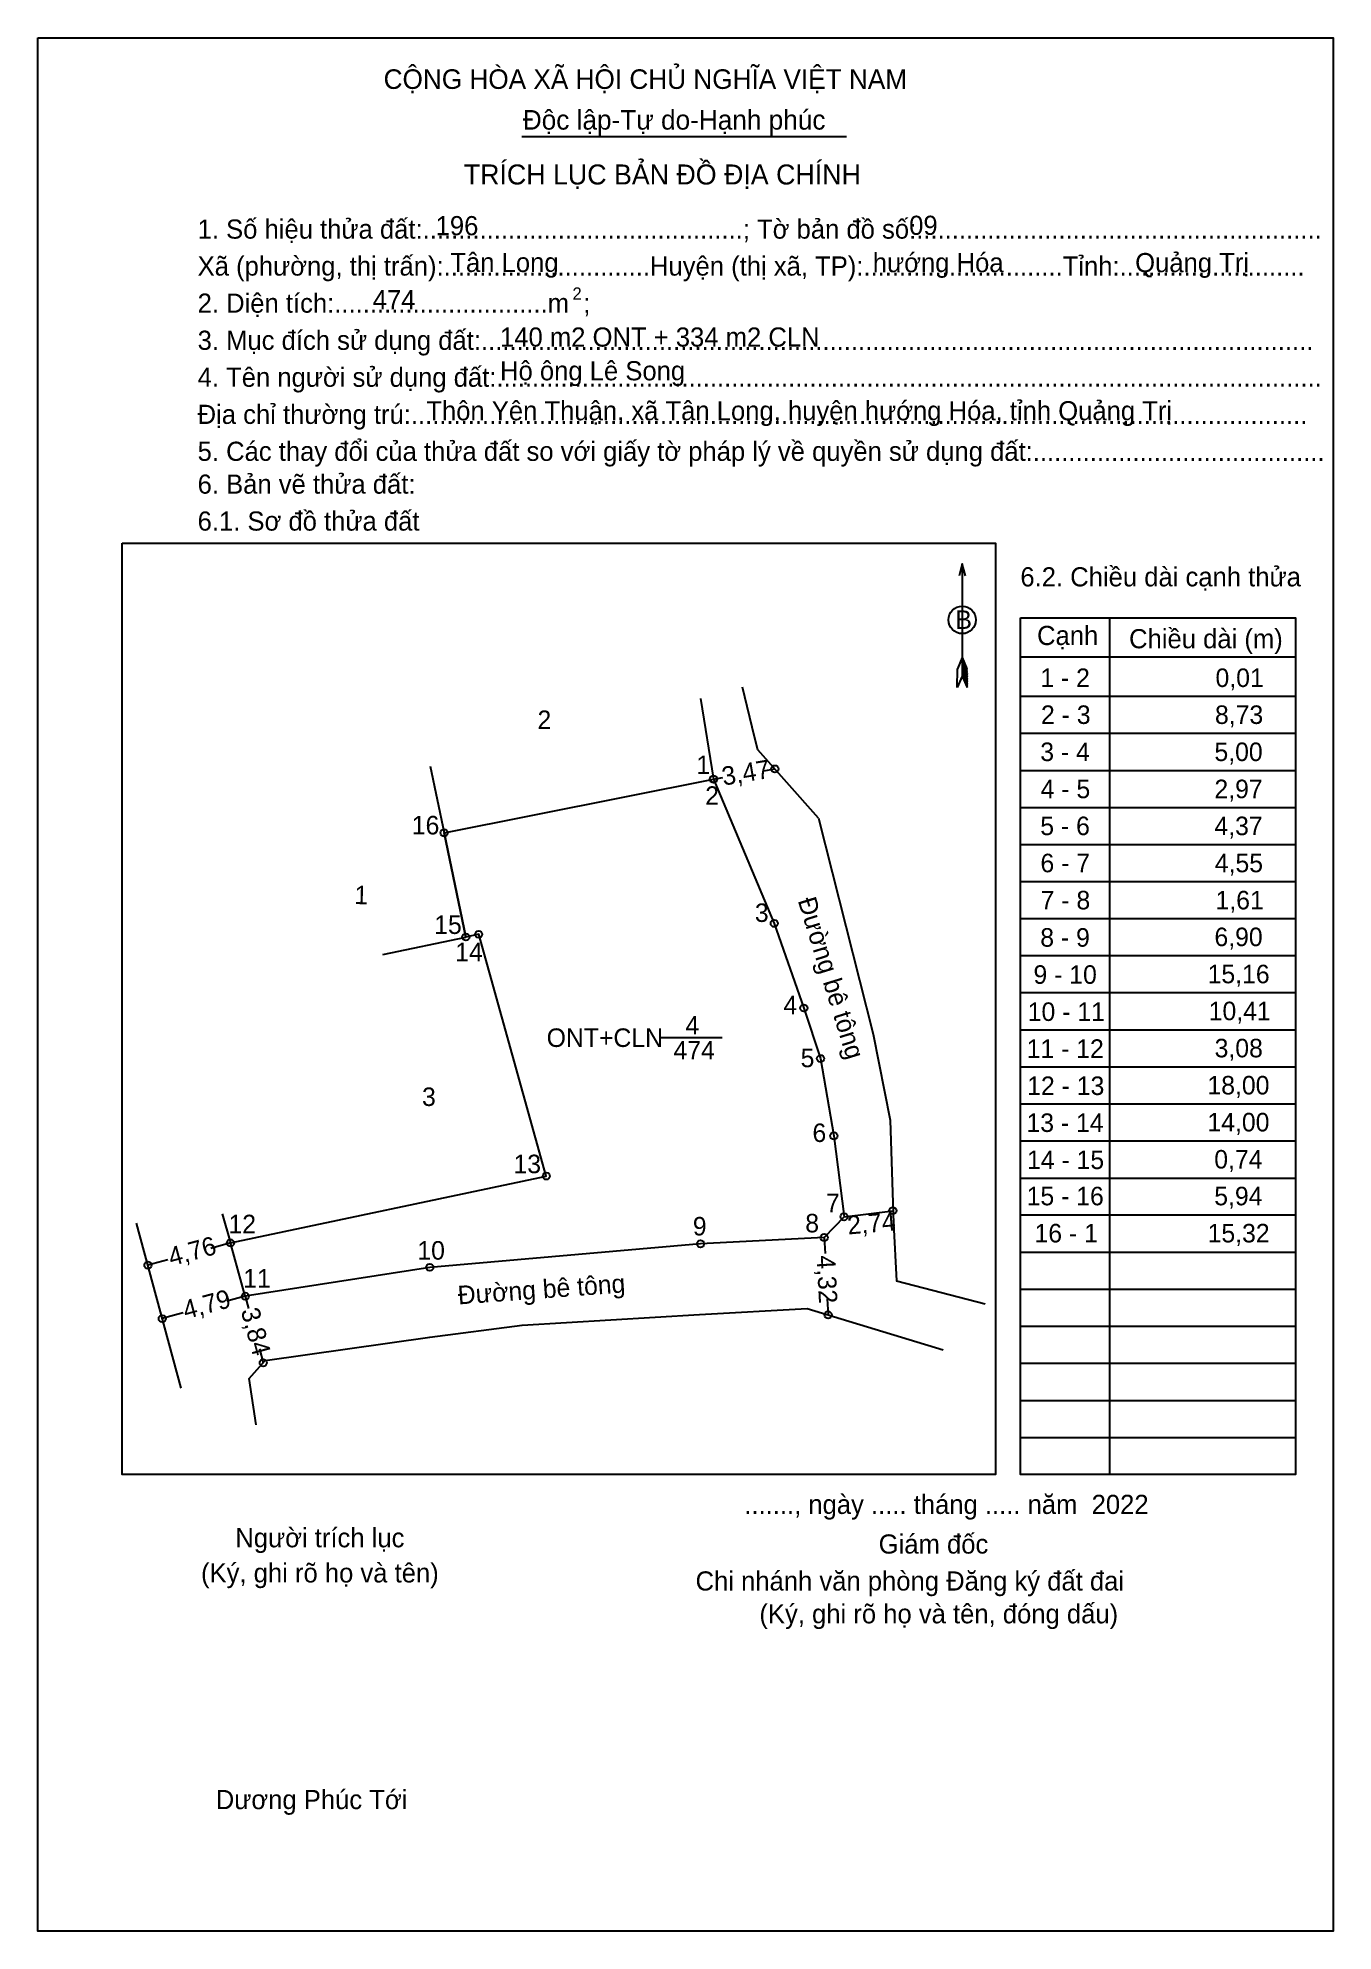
# Model space of a CAD drawing. Extents: x 541818 to 541890, y 1835677 to 1835783.
import ezdxf

# ---------------------------------------------------------------- set-up
doc = ezdxf.new("R2010")
doc.units = 0
for name, color, linetype in [('Level 1', 7, 'Continuous'), ('Level 10', 7, 'Continuous'), ('Level 13', 7, 'Continuous'), ('Level 2', 7, 'Continuous'), ('Level 20', 7, 'Continuous'), ('Level 22', 7, 'Continuous'), ('Level 4', 7, 'Continuous'), ('Level 52', 7, 'Continuous'), ('Level 6', 7, 'Continuous'), ('Level 7', 7, 'Continuous'), ('Level 9', 7, 'Continuous')]:
    doc.layers.add(name, color=color, linetype=linetype)

msp = doc.modelspace()

# ---------------------------------------------------------------- linework, layer by layer
at = {"layer": 'Level 1'}
for p, q in [((541818.07, 1835777.11), (541818.07, 1835777.11)), ((541822.77, 1835754.62), (541822.77, 1835754.62)), ((541869.61, 1835753.47), (541869.61, 1835747.21)), ((541872.85, 1835707.69), (541872.85, 1835750.46)), ((541877.81, 1835750.46), (541877.81, 1835702.69)), ((541888.18, 1835750.46), (541888.18, 1835707.69)), ((541869.61, 1835748.25), (541869.35, 1835747.61)), ((541869.61, 1835748.25), (541869.87, 1835747.61)), ((541872.85, 1835748.29), (541888.18, 1835748.29)), ((541869.33, 1835746.58), (541869.35, 1835747.61)), ((541869.61, 1835747.21), (541869.33, 1835746.58)), ((541869.61, 1835748.16), (541869.87, 1835747.52)), ((541869.61, 1835748.07), (541869.87, 1835747.43)), ((541869.61, 1835747.98), (541869.88, 1835747.33)), ((541869.61, 1835747.89), (541869.88, 1835747.24)), ((541869.61, 1835747.8), (541869.88, 1835747.15)), ((541869.61, 1835747.71), (541869.88, 1835747.06)), ((541869.61, 1835747.62), (541869.88, 1835746.96)), ((541869.61, 1835747.53), (541869.88, 1835746.87)), ((541869.61, 1835747.44), (541869.88, 1835746.78)), ((541869.61, 1835747.35), (541869.88, 1835746.69)), ((541869.61, 1835747.21), (541869.88, 1835746.58)), ((541869.88, 1835746.58), (541869.87, 1835747.61)), ((541872.85, 1835746.09), (541888.18, 1835746.09)), ((541872.85, 1835744.02), (541888.18, 1835744.02)), ((541858.55, 1835741.93), (541859.16, 1835742.03)), ((541872.85, 1835741.95), (541888.18, 1835741.95)), ((541855.74, 1835741.47), (541856.27, 1835741.56)), ((541872.85, 1835739.89), (541888.18, 1835739.89)), ((541872.85, 1835737.82), (541888.18, 1835737.82)), ((541872.85, 1835735.75), (541888.18, 1835735.75)), ((541872.85, 1835733.69), (541888.18, 1835733.69)), ((541872.85, 1835731.62), (541888.18, 1835731.62)), ((541872.85, 1835729.56), (541888.18, 1835729.56)), ((541872.85, 1835727.49), (541888.18, 1835727.49)), ((541872.85, 1835725.42), (541888.18, 1835725.42)), ((541872.85, 1835723.36), (541888.18, 1835723.36)), ((541872.85, 1835721.29), (541888.18, 1835721.29)), ((541872.85, 1835719.22), (541888.18, 1835719.22)), ((541863.02, 1835717.06), (541865.74, 1835717.4)), ((541872.85, 1835717.16), (541888.18, 1835717.16)), ((541861.91, 1835715.9), (541861.96, 1835715.01)), ((541872.85, 1835715.09), (541888.18, 1835715.09)), ((541829.64, 1835712.63), (541828.61, 1835712.35)), ((541829.64, 1835712.63), (541829.82, 1835711.95)), ((541862.08, 1835712.48), (541862.13, 1835711.59)), ((541872.85, 1835713.02), (541888.18, 1835713.02)), ((541826.18, 1835711.7), (541825.01, 1835711.38)), ((541872.85, 1835710.96), (541888.18, 1835710.96)), ((541830.43, 1835709.7), (541830.64, 1835708.92)), ((541872.85, 1835708.89), (541888.18, 1835708.89)), ((541872.85, 1835706.82), (541888.18, 1835706.82)), ((541872.85, 1835704.76), (541888.18, 1835704.76)), ((541871.47, 1835702.69), (541871.47, 1835702.69)), ((541890.29, 1835677.23), (541890.29, 1835677.23))]:
    msp.add_line(p, q, dxfattribs=at)
for points in [[(541822.77, 1835754.62), (541871.47, 1835754.62), (541871.47, 1835702.69), (541822.77, 1835702.69)], [(541872.85, 1835750.46), (541888.18, 1835750.46), (541888.18, 1835702.69), (541872.85, 1835702.69)]]:
    msp.add_lwpolyline(points, close=True, dxfattribs=at)
msp.add_lwpolyline([(541869.79, 1835752.8), (541869.61, 1835753.47), (541869.43, 1835752.8)], dxfattribs=at)
msp.add_circle((541869.61, 1835750.34), 0.763, dxfattribs=at)
at = {"layer": 'Level 10'}
for p, q in [((541855.02, 1835745.96), (541855.74, 1835741.47)), ((541839.94, 1835742.19), (541840.72, 1835738.47)), ((541840.72, 1835738.47), (541855.74, 1835741.47)), ((541840.72, 1835738.47), (541855.74, 1835741.47)), ((541855.74, 1835741.47), (541855.74, 1835741.46)), ((541855.74, 1835741.46), (541859.13, 1835733.42)), ((541841.93, 1835732.66), (541840.72, 1835738.47)), ((541840.72, 1835738.47), (541841.93, 1835732.66)), ((541859.13, 1835733.42), (541860.78, 1835728.7)), ((541837.3, 1835731.69), (541841.93, 1835732.66)), ((541842.65, 1835732.81), (541841.93, 1835732.66)), ((541846.42, 1835719.33), (541842.65, 1835732.81)), ((541860.78, 1835728.7), (541861.71, 1835725.88)), ((541861.71, 1835725.88), (541862.45, 1835721.57)), ((541862.45, 1835721.57), (541863.02, 1835717.06)), ((541828.81, 1835715.6), (541846.42, 1835719.33)), ((541828.35, 1835717.23), (541828.81, 1835715.6)), ((541863.02, 1835717.06), (541861.91, 1835715.9)), ((541829.64, 1835712.63), (541828.81, 1835715.6)), ((541855.02, 1835715.55), (541839.92, 1835714.24)), ((541861.91, 1835715.9), (541855.02, 1835715.55)), ((541839.92, 1835714.24), (541829.64, 1835712.63))]:
    msp.add_line(p, q, dxfattribs=at)
for points in [[(541855.74, 1835741.47), (541855.74, 1835741.46), (541859.13, 1835733.42), (541860.78, 1835728.7), (541861.71, 1835725.88), (541862.45, 1835721.57), (541863.02, 1835717.06), (541861.91, 1835715.9), (541855.02, 1835715.55), (541839.92, 1835714.24), (541829.64, 1835712.63), (541828.81, 1835715.6)], [(541828.81, 1835715.6), (541846.42, 1835719.33), (541842.65, 1835732.81), (541841.93, 1835732.66)]]:
    msp.add_lwpolyline(points, dxfattribs=at)
at = {"layer": 'Level 13'}
for p, q in [((541845.06, 1835777.3), (541863.16, 1835777.3)), ((541852.79, 1835727.05), (541856.23, 1835727.05))]:
    msp.add_line(p, q, dxfattribs=at)
at = {"layer": 'Level 2'}
msp.add_lwpolyline([(541818.07, 1835782.8), (541890.29, 1835782.8), (541890.29, 1835677.23), (541818.07, 1835677.23)], close=True, dxfattribs=at)
at = {"layer": 'Level 20'}
for centre in [(541859.16, 1835742.03), (541855.74, 1835741.47), (541855.74, 1835741.46), (541840.72, 1835738.47), (541840.72, 1835738.47), (541840.72, 1835738.47), (541859.13, 1835733.42), (541841.93, 1835732.66), (541841.93, 1835732.66), (541841.93, 1835732.66), (541842.65, 1835732.81), (541860.78, 1835728.7), (541861.71, 1835725.88), (541862.45, 1835721.57), (541846.42, 1835719.33), (541865.74, 1835717.4), (541863.02, 1835717.06), (541863.02, 1835717.06), (541828.81, 1835715.6), (541828.81, 1835715.6), (541828.81, 1835715.6), (541855.02, 1835715.55), (541861.91, 1835715.9), (541861.91, 1835715.9), (541824.21, 1835714.36), (541839.92, 1835714.24), (541829.64, 1835712.63), (541829.64, 1835712.63), (541829.64, 1835712.63), (541825.01, 1835711.38), (541862.13, 1835711.59), (541830.64, 1835708.92)]:
    msp.add_circle(centre, 0.2, dxfattribs=at)
at = {"layer": 'Level 22'}
for points in [[(541861.6, 1835739.28), (541858.22, 1835743.1), (541858.02, 1835743.82), (541857.35, 1835746.6)], [(541861.6, 1835739.28), (541864.64, 1835727.24), (541865.6, 1835722.44), (541865.78, 1835716.68), (541865.95, 1835713.49), (541870.89, 1835712.21)], [(541826.06, 1835707.5), (541823.58, 1835716.71)], [(541830.24, 1835705.46), (541829.86, 1835708.04), (541830.75, 1835709.05), (541839.92, 1835710.35), (541845.07, 1835711.02), (541854.97, 1835711.61), (541860.96, 1835711.94), (541868.55, 1835709.64)]]:
    msp.add_lwpolyline(points, dxfattribs=at)
at = {"layer": 'Level 7'}
for p, q in [((541828.81, 1835715.6), (541827.71, 1835715.3)), ((541825.32, 1835714.66), (541824.21, 1835714.36))]:
    msp.add_line(p, q, dxfattribs=at)

# ---------------------------------------------------------------- texts
at = {"layer": 'Level 1'}
for s, height, p in [('TRÍCH LỤC BẢN ĐỒ ĐỊA CHÍNH', 1.1159, (541841.82, 1835774.62)), ('1. Số hiệu thửa đất:.............................................; Tờ bản đồ số:.........................................................', 1.06767, (541826.98, 1835771.6)), ('Xã (phường, thị trấn):.............................Huyện (thị xã, TP):............................Tỉnh:..........................', 1.06767, (541826.98, 1835769.54)), ('2. Diện tích:..............................m  ;', 1.0677, (541826.98, 1835767.47)), ('2', 0.689, (541847.88, 1835768.19)), ('3. Mục đích sử dụng đất:.....................................................................................................................', 1.06767, (541826.98, 1835765.4)), ('4. Tên người sử dụng đất:....................................................................................................................', 1.06767, (541826.98, 1835763.34)), ('Địa chỉ thường trú:..............................................................................................................................', 1.06767, (541826.98, 1835761.27)), ('5. Các thay đổi của thửa đất so với giấy tờ pháp lý về quyền sử dụng đất:.........................................', 1.06767, (541826.98, 1835759.21)), ('6. Bản vẽ thửa đất:', 1.0677, (541826.98, 1835757.38)), ('6.1. Sơ đồ thửa đất', 1.0677, (541826.98, 1835755.32)), ('6.2. Chiều dài cạnh thửa', 1.0677, (541872.85, 1835752.21)), ('B', 1.03, (541869.23, 1835749.84)), ('Cạnh', 1.068, (541873.78, 1835748.94)), ('Chiều dài (m)', 1.0677, (541878.91, 1835748.76)), ('......., ngày ..... tháng ..... năm  2022', 1.0677, (541857.46, 1835700.49)), ('Người trích lục', 1.0677, (541829.08, 1835698.63)), ('Giám đốc', 1.068, (541864.95, 1835698.28)), ('(Ký, ghi rõ họ và tên)', 1.0677, (541827.17, 1835696.67)), ('Chi nhánh văn phòng Đăng ký đất đai ', 1.0677, (541854.74, 1835696.22)), ('(Ký, ghi rõ họ và tên, đóng dấu)', 1.0677, (541858.3, 1835694.39)), ('Dương Phúc Tới', 1.0677, (541827.99, 1835684.03))]:
    msp.add_text(s, height=height, dxfattribs=at).set_placement(p)
at = {"layer": 'Level 13'}
for s, height, p in [('CỘNG HÒA XÃ HỘI CHỦ NGHĨA VIỆT NAM', 1.0911, (541837.35, 1835779.95)), ('Độc lập-Tự do-Hạnh phúc', 1.0911, (541845.11, 1835777.68)), ('4', 1.03, (541854.18, 1835727.23))]:
    msp.add_text(s, height=height, dxfattribs=at).set_placement(p)
for rotation, p in [(287.1832, (541860.43, 1835734.7)), (4.1266, (541841.52, 1835712.17))]:
    msp.add_text('Đường bê tông', height=1.033, rotation=rotation, dxfattribs=at).set_placement(p)
at = {"layer": 'Level 2'}
msp.add_text('ONT+CLN', height=1.033, dxfattribs=at).set_placement((541846.44, 1835726.53))
at = {"layer": 'Level 20'}
for s, height, rotation, p in [('3,47', 1.033, 9.3665, (541856.3, 1835741.1)), ('1', 1.03, 358.3491, (541835.71, 1835734.5)), ('3', 1.03, 359.7515, (541839.49, 1835723.24)), ('2,74', 1.033, 5.0495, (541863.25, 1835716.07)), ('4,76', 1.033, 15.0942, (541825.51, 1835714.3)), ('4,32', 1.033, 272.908, (541861.49, 1835714.89)), ('4,79', 1.033, 15.0942, (541826.32, 1835711.34)), ('3,84', 1.033, 285.0942, (541829.38, 1835711.83))]:
    msp.add_text(s, height=height, rotation=rotation, dxfattribs=at).set_placement(p)
at = {"layer": 'Level 4'}
msp.add_text('474', height=1.033, dxfattribs=at).set_placement((541853.51, 1835725.83))
at = {"layer": 'Level 52'}
for s, p in [('1 - 2', (541873.96, 1835746.6)), ('0,01', (541883.73, 1835746.6)), ('2 - 3', (541874, 1835744.54)), ('8,73', (541883.7, 1835744.54)), ('3 - 4', (541873.96, 1835742.47)), ('5,00', (541883.67, 1835742.47)), ('4 - 5', (541873.98, 1835740.4)), ('2,97', (541883.67, 1835740.4)), ('5 - 6', (541873.96, 1835738.34)), ('4,37', (541883.67, 1835738.34)), ('6 - 7', (541873.97, 1835736.27)), ('4,55', (541883.69, 1835736.27)), ('7 - 8', (541873.98, 1835734.2)), ('1,61', (541883.73, 1835734.2)), ('8 - 9', (541873.96, 1835732.12)), ('6,90', (541883.67, 1835732.15)), ('9 - 10', (541873.58, 1835730.05)), ('15,16', (541883.29, 1835730.08)), ('10 - 11', (541873.26, 1835727.98)), ('10,41', (541883.35, 1835728.02)), ('11 - 12', (541873.2, 1835725.92)), ('3,08', (541883.68, 1835725.95)), ('12 - 13 ', (541873.23, 1835723.85)), ('18,00', (541883.28, 1835723.88)), ('14,00', (541883.28, 1835721.82)), ('13 - 14', (541873.19, 1835721.79)), ('14 - 15', (541873.22, 1835719.72)), ('0,74', (541883.66, 1835719.75)), ('15 - 16 ', (541873.2, 1835717.7)), ('5,94', (541883.66, 1835717.7)), ('16 - 1', (541873.64, 1835715.63)), ('15,32', (541883.29, 1835715.63))]:
    msp.add_text(s, height=1.033, dxfattribs=at).set_placement(p)
at = {"layer": 'Level 6'}
for s, height, p in [('196', 1.068, (541840.25, 1835771.79)), ('09', 1.068, (541866.65, 1835771.81)), ('Tân Long', 1.068, (541841.07, 1835769.74)), ('hướng Hóa', 1.068, (541864.62, 1835769.73)), ('Quảng Trị', 1.068, (541879.25, 1835769.73)), ('474', 1.068, (541836.74, 1835767.66)), ('140 m2 ONT + 334 m2 CLN', 1.0677, (541843.84, 1835765.58)), ('Hộ ông Lê Song', 1.0677, (541843.84, 1835763.7)), ('Thôn Yên Thuận, xã Tân Long, huyện hướng Hóa, tỉnh Quảng Trị', 1.0677, (541839.73, 1835761.47)), ('2', 1.03, (541845.93, 1835744.26))]:
    msp.add_text(s, height=height, dxfattribs=at).set_placement(p)
at = {"layer": 'Level 9'}
for s, height, p in [('1', 1.03, (541854.79, 1835741.75)), ('2', 1.03, (541855.28, 1835740.03)), ('16', 1.033, (541838.92, 1835738.38)), ('3', 1.03, (541858.05, 1835733.5)), ('15', 1.033, (541840.17, 1835732.83)), ('14', 1.033, (541841.34, 1835731.31)), ('4', 1.03, (541859.64, 1835728.35)), ('5', 1.03, (541860.6, 1835725.4)), ('6', 1.03, (541861.26, 1835721.23)), ('13', 1.033, (541844.59, 1835719.49)), ('7', 1.03, (541862.01, 1835717.31)), ('12', 1.033, (541828.7, 1835716.14)), ('9', 1.03, (541854.59, 1835716.02)), ('8', 1.03, (541860.86, 1835716.19)), ('10', 1.033, (541839.23, 1835714.67)), ('11', 1.033, (541829.52, 1835713.11))]:
    msp.add_text(s, height=height, dxfattribs=at).set_placement(p)

doc.saveas('drawing.dxf')
